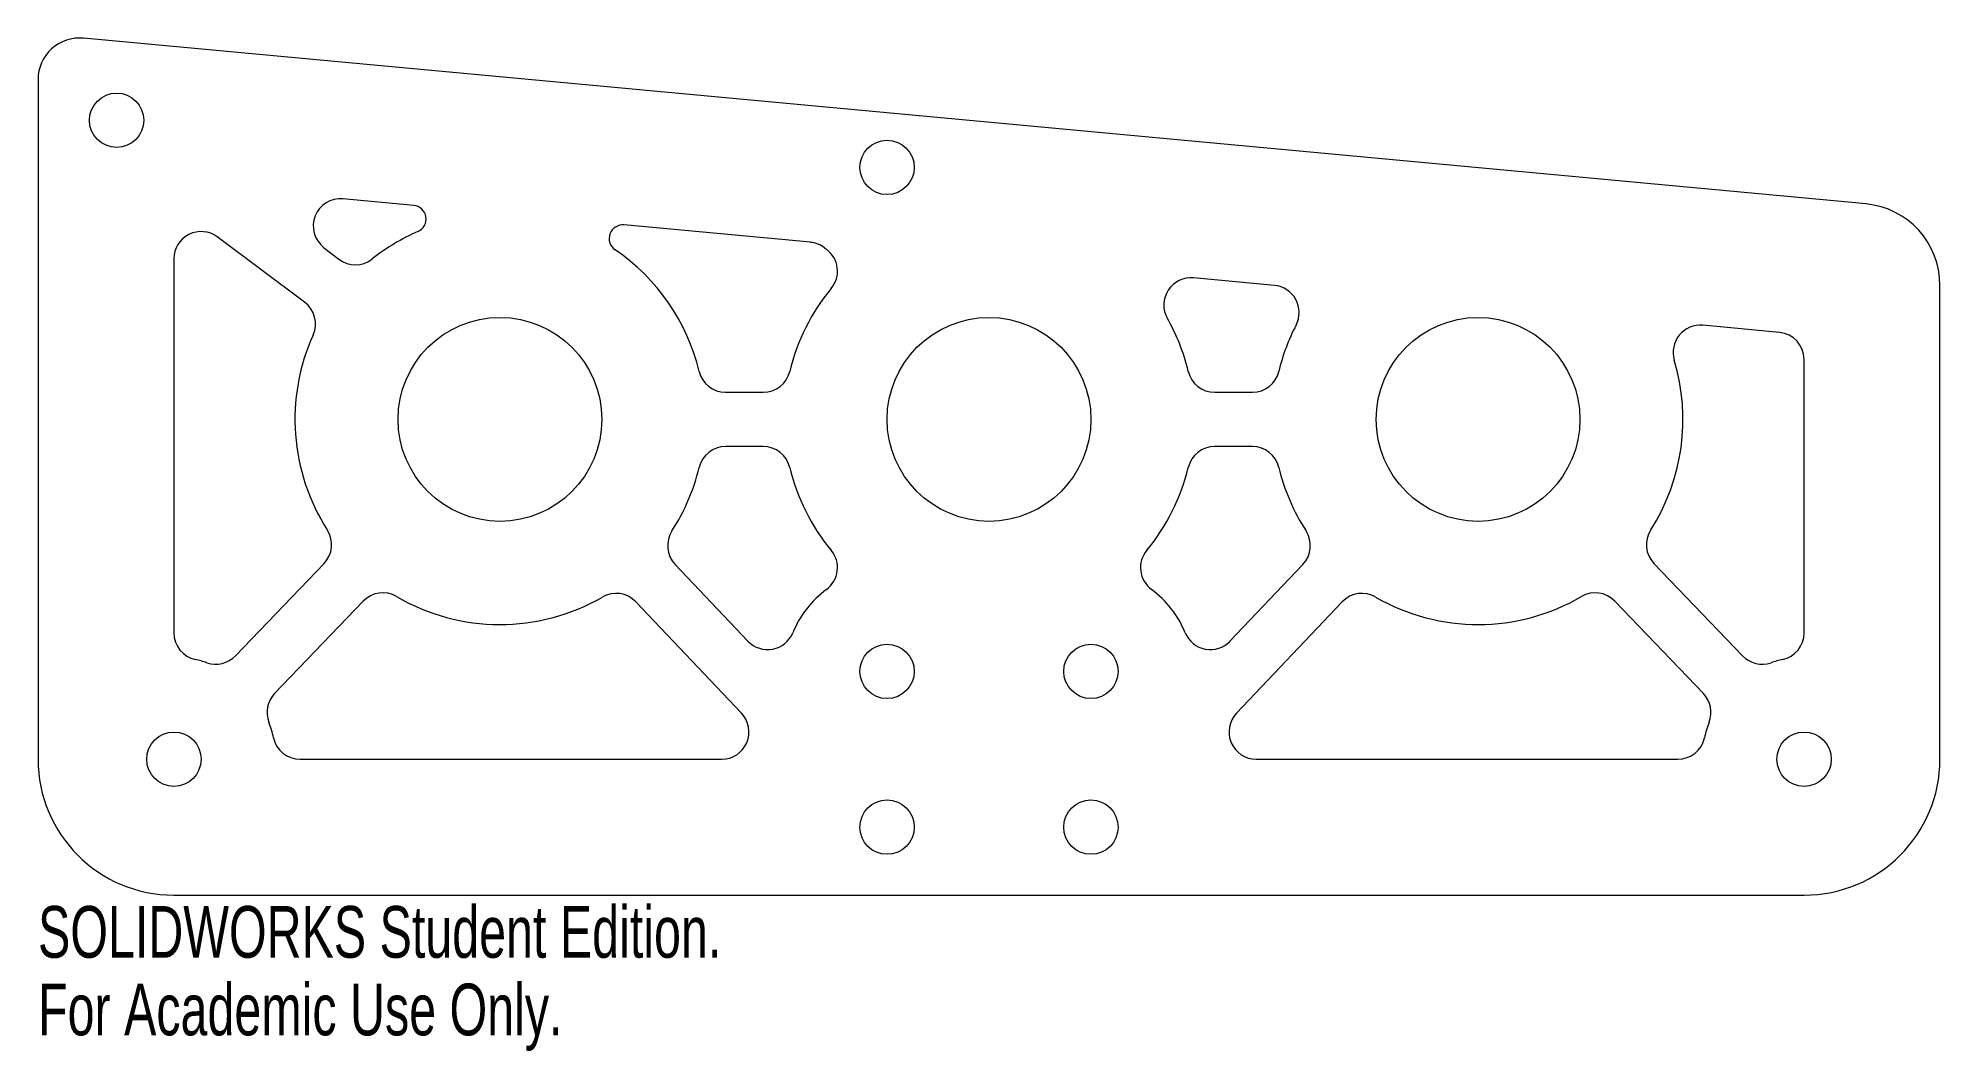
# Model space of a CAD drawing. Header units: inches. Extents: x 19.96 to 26.96, y 0.63 to 4.36.
import ezdxf

# ---------------------------------------------------------------- set-up
doc = ezdxf.new("R2010")
doc.units = ezdxf.units.IN
doc.header["$MEASUREMENT"] = 0
doc.styles.add('SLDTEXTSTYLE0', font='TXT', dxfattribs={"width": 0.7})

msp = doc.modelspace()

# ---------------------------------------------------------------- linework, layer by layer
at = {"color": 7, "linetype": 'Continuous', "lineweight": 15}
for p, q in [((26.6834, 3.7463), (20.1226, 4.3559)), ((19.9556, 4.2037), (19.9556, 1.7037)), ((21.3386, 3.7408), (21.0775, 3.765)), ((22.7986, 3.6051), (22.1122, 3.6689)), ((20.9367, 3.3853), (20.6154, 3.6249)), ((21.0068, 3.5866), (21.0622, 3.5434)), ((20.4556, 3.5447), (20.4556, 2.1681)), ((24.5063, 3.4464), (24.2084, 3.4741)), ((26.9556, 1.7037), (26.9556, 3.4476)), ((26.3649, 3.2737), (26.0828, 3.2999)), ((26.4556, 2.1681), (26.4556, 3.1742)), ((22.4862, 3.0537), (22.625, 3.0537)), ((24.2862, 3.0537), (24.425, 3.0537)), ((22.625, 2.8537), (22.4862, 2.8537)), ((24.425, 2.8537), (24.2862, 2.8537)), ((20.6818, 2.0838), (21.0082, 2.4238)), ((22.3002, 2.4204), (22.5686, 2.1379)), ((24.3426, 2.1379), (24.611, 2.4204)), ((25.903, 2.4238), (26.2294, 2.0838)), ((21.1525, 2.2853), (20.8261, 1.9453)), ((22.5447, 1.8726), (22.1552, 2.2826)), ((24.756, 2.2826), (24.3665, 1.8726)), ((26.0851, 1.9453), (25.7587, 2.2853)), ((20.92, 1.7037), (22.4722, 1.7037)), ((24.439, 1.7037), (25.9913, 1.7037)), ((20.4556, 1.2037), (26.4556, 1.2037))]:
    msp.add_line(p, q, dxfattribs=at)
for centre, radius in [((20.2448, 4.0541), 0.1), ((23.0806, 3.8807), 0.1), ((21.6556, 2.9537), 0.375), ((23.4556, 2.9537), 0.375), ((25.2556, 2.9537), 0.375), ((23.0806, 2.0267), 0.1), ((23.8306, 2.0267), 0.1), ((20.4556, 1.7037), 0.1), ((26.4556, 1.7037), 0.1), ((23.0806, 1.4537), 0.1), ((23.8306, 1.4537), 0.1)]:
    msp.add_circle(centre, radius, dxfattribs=at)
for centre, radius, start, end in [((20.1085, 4.2037), 0.1529, 84.69133, 180), ((21.0683, 3.6655), 0.1, 84.69133, 232.04628), ((21.334, 3.691), 0.05, 293.56615, 84.69133), ((26.6556, 3.4476), 0.3, 0, 84.69133), ((20.5556, 3.5447), 0.1, 53.29352, 180), ((21.6556, 2.9537), 0.7544, 113.56615, 128.50802), ((22.1075, 3.6191), 0.05, 84.69133, 235.8165), ((21.6556, 2.9537), 0.7544, 13.53827, 55.8165), ((22.7893, 3.5055), 0.1, 52.17459, 84.69133), ((23.0806, 3.8807), 0.375, 232.17459, 233.47685), ((22.7979, 3.499), 0.1, 320.33725, 53.47685), ((21.1237, 3.6223), 0.1, 232.04628, 308.50802), ((23.4556, 2.9537), 0.7544, 140.33725, 166.46173), ((24.1991, 3.3745), 0.1, 84.69133, 209.50968), ((24.4971, 3.3469), 0.1, 332.60224, 84.69133), ((20.8769, 3.3052), 0.1, 335.71008, 53.29352), ((23.4556, 2.9537), 0.7544, 13.53827, 29.50968), ((25.2556, 2.9537), 0.7544, 152.60224, 166.46173), ((26.0736, 3.2004), 0.1, 84.69133, 196.78042), ((21.6556, 2.9537), 0.7544, 155.71008, 212.63087), ((26.3556, 3.1742), 0.1, 0, 84.69133), ((25.2556, 2.9537), 0.7544, 327.36913, 16.78042), ((22.4862, 3.1537), 0.1, 193.53827, 270), ((22.625, 3.1537), 0.1, 270, 346.46173), ((24.2862, 3.1537), 0.1, 193.53827, 270), ((24.425, 3.1537), 0.1, 270, 346.46173), ((22.4862, 2.7537), 0.1, 90, 166.46173), ((22.625, 2.7537), 0.1, 13.53827, 90), ((24.2862, 2.7537), 0.1, 90, 166.46173), ((24.425, 2.7537), 0.1, 13.53827, 90), ((21.6556, 2.9537), 0.7544, 327.06946, 346.46173), ((23.4556, 2.9537), 0.7544, 193.53827, 219.66275), ((23.4556, 2.9537), 0.7544, 320.33725, 346.46173), ((25.2556, 2.9537), 0.7544, 193.53827, 212.93054), ((20.9361, 2.493), 0.1, 316.16914, 32.63087), ((22.3727, 2.4893), 0.1, 147.06946, 223.5312), ((24.5385, 2.4893), 0.1, 316.4688, 32.93054), ((25.9751, 2.493), 0.1, 147.36913, 223.83086), ((22.7979, 2.4084), 0.1, 306.52315, 39.66275), ((24.1133, 2.4084), 0.1, 140.33725, 233.47685), ((21.2247, 2.216), 0.1, 59.7074, 136.16914), ((22.0827, 2.2138), 0.1, 43.5312, 119.99293), ((23.0806, 2.0267), 0.375, 126.52315, 157.72101), ((23.8306, 2.0267), 0.375, 22.27899, 53.47685), ((24.8285, 2.2138), 0.1, 60.00707, 136.4688), ((25.6866, 2.216), 0.1, 43.83086, 120.2926), ((21.6556, 2.9537), 0.7544, 239.7074, 299.99293), ((25.2556, 2.9537), 0.7544, 240.00707, 300.2926), ((20.5556, 2.1681), 0.1, 180, 257.8468), ((22.6411, 2.2068), 0.1, 223.5312, 337.72101), ((24.2702, 2.2068), 0.1, 202.27899, 316.4688), ((26.3556, 2.1681), 0.1, 282.1532, 0), ((20.4556, 1.7037), 0.375, 71.0702, 77.8468), ((20.6097, 2.153), 0.1, 251.0702, 316.16914), ((26.3015, 2.153), 0.1, 223.83086, 288.9298), ((26.4556, 1.7037), 0.375, 102.1532, 108.9298), ((20.8983, 1.876), 0.1, 136.16914, 201.26808), ((26.013, 1.876), 0.1, 338.73192, 43.83086), ((20.4556, 1.7037), 0.375, 12.1532, 21.26808), ((22.4722, 1.8037), 0.1, 270, 43.5312), ((24.439, 1.8037), 0.1, 136.4688, 270), ((26.4556, 1.7037), 0.375, 158.73192, 167.8468), ((20.92, 1.8037), 0.1, 192.1532, 270), ((25.9913, 1.8037), 0.1, 270, 347.8468), ((20.4556, 1.7037), 0.5, 180, 270), ((26.4556, 1.7037), 0.5, 270, 0)]:
    msp.add_arc(centre, radius, start, end, dxfattribs=at)

# ---------------------------------------------------------------- texts
at = {"color": 7, "linetype": 'Continuous', "char_height": 0.1903, "attachment_point": 1, "style": 'SLDTEXTSTYLE0'}
for s, insert in [('SOLIDWORKS Student Edition.', (19.9556, 1.1636)), ('For Academic Use Only.', (19.9556, 0.8781))]:
    msp.add_mtext(s, dxfattribs=dict(at, insert=insert))

doc.saveas('drawing.dxf')
